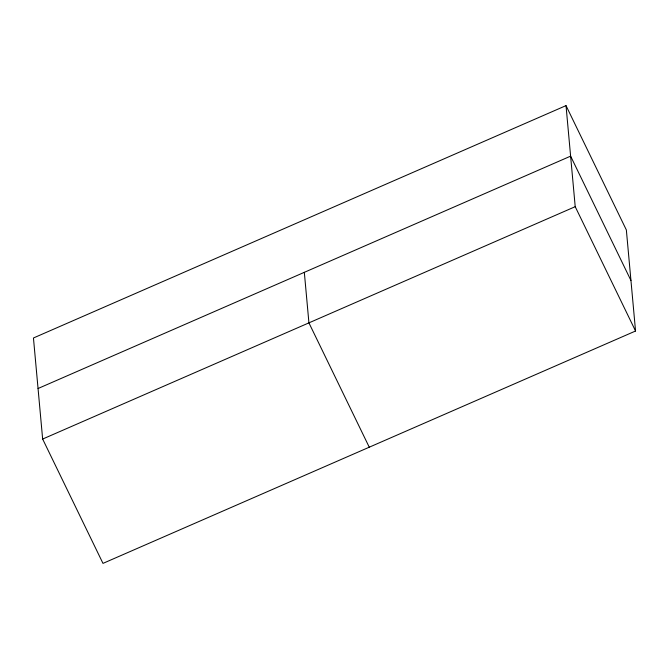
<?xml version="1.0" encoding="UTF-8"?>
<svg xmlns="http://www.w3.org/2000/svg" width="669" height="669" viewBox="0 0 669 669"><rect width="100%" height="100%" fill="white"/><g stroke="black" fill="none" stroke-linecap="round" stroke-linejoin="round"><path stroke-width="1" d="M566.016 105.618L33.45 337.987L42.649 439.048L102.984 563.382L635.55 331.013L626.351 229.952L566.016 105.618L575.215 206.679L635.55 331.013M38.049 388.513L570.615 156.145L630.951 280.487M42.649 439.048L575.215 206.679M369.263 447.201L308.927 322.859L304.328 272.333"/></g></svg>
